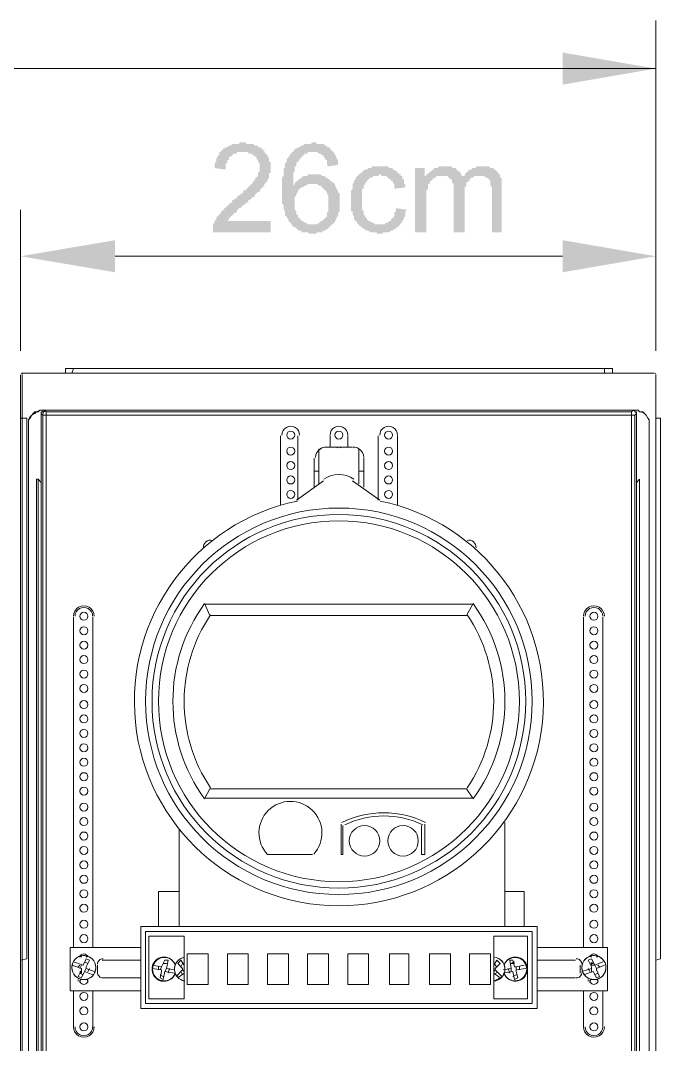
# Model space of a CAD drawing. Header units: millimetres. Extents: x -305 to 1353, y -289 to 1176.
# Drawn here: x 209.6 to 235.8, y 261.12 to 303.05 of the extents above; entities that cross this region are included whole.
import ezdxf

# ---------------------------------------------------------------- set-up
doc = ezdxf.new("R2010")
doc.units = ezdxf.units.MM
doc.header["$MEASUREMENT"] = 0
doc.layers.add('PDF3_0', color=7, linetype='Continuous')
doc.layers.add('PDF3_Cotas azul e laranja', color=7, linetype='Continuous', true_color=0x007eff)

msp = doc.modelspace()

# ---------------------------------------------------------------- hatches: boundary and pattern name
at = {"layer": 'PDF3_0', "true_color": 0xff7e00, "transparency": 33554559}
for points in [[(219.84, 294.84), (219.84, 294.381), (217.476, 294.381), (217.476, 294.446), (217.476, 294.512), (217.476, 294.578), (217.476, 294.578), (217.476, 294.643), (217.476, 294.709), (217.476, 294.709), (217.542, 294.775), (217.542, 294.775), (217.542, 294.84), (217.608, 294.906), (217.608, 294.906), (217.608, 294.972), (217.673, 295.037), (217.673, 295.037), (217.739, 295.103), (217.739, 295.103), (217.805, 295.169), (217.805, 295.169), (217.805, 295.234), (217.87, 295.234), (217.87, 295.3), (217.936, 295.3), (217.936, 295.366), (218.002, 295.366), (218.002, 295.431), (218.067, 295.431), (218.067, 295.497), (218.133, 295.497), (218.133, 295.563), (218.199, 295.563), (218.264, 295.628), (218.264, 295.694), (218.33, 295.694), (218.396, 295.76), (218.461, 295.76), (218.461, 295.825), (218.527, 295.891), (218.593, 295.891), (218.593, 295.957), (218.658, 295.957), (218.724, 296.022), (218.724, 296.088), (218.79, 296.088), (218.855, 296.154), (218.855, 296.154), (218.921, 296.219), (218.921, 296.219), (218.987, 296.285), (218.987, 296.285), (219.052, 296.351), (219.052, 296.351), (219.118, 296.416), (219.118, 296.416), (219.118, 296.482), (219.184, 296.482), (219.184, 296.482), (219.184, 296.548), (219.249, 296.613), (219.249, 296.613), (219.315, 296.679), (219.315, 296.745), (219.315, 296.81), (219.315, 296.81), (219.381, 296.876), (219.381, 296.942), (219.381, 296.942), (219.381, 297.007), (219.381, 297.007), (219.381, 297.073), (219.381, 297.139), (219.381, 297.204), (219.381, 297.204), (219.315, 297.27), (219.315, 297.336), (219.315, 297.336), (219.249, 297.401), (219.249, 297.467), (219.184, 297.467), (219.184, 297.467), (219.184, 297.533), (219.118, 297.533), (219.052, 297.598), (219.052, 297.598), (218.987, 297.598), (218.921, 297.598), (218.921, 297.664), (218.855, 297.664), (218.79, 297.664), (218.724, 297.664), (218.724, 297.664), (218.658, 297.664), (218.593, 297.664), (218.527, 297.664), (218.461, 297.664), (218.461, 297.598), (218.396, 297.598), (218.33, 297.598), (218.33, 297.598), (218.264, 297.533), (218.264, 297.533), (218.199, 297.467), (218.199, 297.467), (218.133, 297.467), (218.133, 297.401), (218.133, 297.336), (218.067, 297.336), (218.067, 297.27), (218.067, 297.204), (218.002, 297.204), (218.002, 297.139), (218.002, 297.073), (218.002, 297.007), (218.002, 297.007), (218.002, 296.942), (217.542, 297.007), (217.542, 297.073), (217.542, 297.073), (217.542, 297.139), (217.542, 297.204), (217.608, 297.27), (217.608, 297.27), (217.608, 297.336), (217.608, 297.401), (217.673, 297.467), (217.673, 297.467), (217.673, 297.533), (217.739, 297.533), (217.739, 297.598), (217.739, 297.664), (217.805, 297.664), (217.805, 297.73), (217.87, 297.73), (217.87, 297.795), (217.936, 297.795), (217.936, 297.795), (218.002, 297.861), (218.067, 297.861), (218.067, 297.861), (218.133, 297.927), (218.133, 297.927), (218.199, 297.927), (218.264, 297.992), (218.33, 297.992), (218.33, 297.992), (218.396, 297.992), (218.461, 297.992), (218.527, 297.992), (218.527, 297.992), (218.593, 298.058), (218.658, 298.058), (218.724, 298.058), (218.79, 298.058), (218.79, 298.058), (218.855, 297.992), (218.921, 297.992), (218.987, 297.992), (219.052, 297.992), (219.052, 297.992), (219.118, 297.992), (219.184, 297.927), (219.249, 297.927), (219.249, 297.927), (219.315, 297.927), (219.315, 297.861), (219.381, 297.861), (219.446, 297.861), (219.446, 297.795), (219.512, 297.795), (219.512, 297.73), (219.512, 297.73), (219.578, 297.73), (219.578, 297.664), (219.643, 297.598), (219.643, 297.598), (219.709, 297.533), (219.709, 297.533), (219.709, 297.467), (219.775, 297.401), (219.775, 297.401), (219.775, 297.336), (219.775, 297.27), (219.84, 297.27), (219.84, 297.204), (219.84, 297.139), (219.84, 297.073), (219.84, 297.007), (219.84, 297.007), (219.84, 297.007), (219.84, 296.942), (219.84, 296.876), (219.84, 296.81), (219.775, 296.81), (219.775, 296.745), (219.775, 296.679), (219.775, 296.613), (219.775, 296.613), (219.709, 296.548), (219.709, 296.548), (219.709, 296.482), (219.643, 296.416), (219.643, 296.416), (219.578, 296.351), (219.578, 296.285), (219.578, 296.285), (219.512, 296.219), (219.446, 296.154), (219.446, 296.154), (219.446, 296.154), (219.381, 296.088), (219.381, 296.088), (219.381, 296.022), (219.315, 296.022), (219.315, 296.022), (219.249, 295.957), (219.249, 295.957), (219.184, 295.891), (219.184, 295.825), (219.118, 295.825), (219.052, 295.76), (219.052, 295.76), (218.987, 295.694), (218.921, 295.694), (218.921, 295.628), (218.855, 295.563), (218.79, 295.563), (218.79, 295.497), (218.724, 295.497), (218.658, 295.431), (218.593, 295.366), (218.527, 295.366), (218.527, 295.3), (218.461, 295.3), (218.461, 295.234), (218.396, 295.169), (218.396, 295.169), (218.33, 295.169), (218.33, 295.103), (218.264, 295.103), (218.264, 295.103), (218.264, 295.037), (218.199, 295.037), (218.199, 294.972), (218.133, 294.972), (218.133, 294.906), (218.067, 294.84), (218.067, 294.84), (218.067, 294.84)], [(224.962, 295.366), (225.422, 295.3), (225.356, 295.234), (225.356, 295.169), (225.356, 295.169), (225.356, 295.103), (225.356, 295.037), (225.291, 294.972), (225.291, 294.972), (225.291, 294.906), (225.225, 294.84), (225.225, 294.84), (225.225, 294.775), (225.159, 294.775), (225.159, 294.709), (225.094, 294.643), (225.094, 294.643), (225.028, 294.578), (225.028, 294.578), (224.962, 294.578), (224.962, 294.512), (224.897, 294.512), (224.897, 294.512), (224.831, 294.446), (224.765, 294.446), (224.765, 294.446), (224.7, 294.381), (224.634, 294.381), (224.634, 294.381), (224.568, 294.381), (224.503, 294.381), (224.437, 294.381), (224.437, 294.315), (224.371, 294.315), (224.306, 294.315), (224.24, 294.315), (224.174, 294.315), (224.174, 294.381), (224.109, 294.381), (224.043, 294.381), (223.977, 294.381), (223.977, 294.381), (223.912, 294.381), (223.846, 294.446), (223.78, 294.446), (223.78, 294.446), (223.715, 294.446), (223.715, 294.512), (223.649, 294.512), (223.583, 294.578), (223.583, 294.578), (223.518, 294.578), (223.518, 294.643), (223.452, 294.643), (223.452, 294.709), (223.386, 294.709), (223.386, 294.775), (223.386, 294.775), (223.321, 294.84), (223.321, 294.84), (223.255, 294.906), (223.255, 294.972), (223.255, 294.972), (223.255, 295.037), (223.189, 295.103), (223.189, 295.103), (223.189, 295.169), (223.189, 295.234), (223.124, 295.234), (223.124, 295.3), (223.124, 295.366), (223.124, 295.431), (223.124, 295.497), (223.124, 295.497), (223.124, 295.563), (223.124, 295.628), (223.124, 295.694), (223.124, 295.76), (223.124, 295.825), (223.124, 295.891), (223.124, 295.891), (223.124, 295.957), (223.124, 296.022), (223.124, 296.088), (223.124, 296.088), (223.189, 296.154), (223.189, 296.219), (223.189, 296.285), (223.189, 296.285), (223.189, 296.351), (223.255, 296.416), (223.255, 296.416), (223.255, 296.416), (223.255, 296.482), (223.321, 296.548), (223.321, 296.548), (223.321, 296.613), (223.386, 296.679), (223.386, 296.679), (223.452, 296.745), (223.452, 296.745), (223.518, 296.81), (223.583, 296.81), (223.583, 296.876), (223.649, 296.876), (223.649, 296.942), (223.715, 296.942), (223.715, 296.942), (223.78, 296.942), (223.846, 297.007), (223.846, 297.007), (223.912, 297.007), (223.977, 297.007), (223.977, 297.073), (224.043, 297.073), (224.109, 297.073), (224.174, 297.073), (224.174, 297.073), (224.24, 297.073), (224.306, 297.073), (224.306, 297.073), (224.371, 297.073), (224.437, 297.073), (224.503, 297.073), (224.503, 297.073), (224.568, 297.073), (224.634, 297.073), (224.7, 297.007), (224.7, 297.007), (224.765, 297.007), (224.831, 297.007), (224.831, 296.942), (224.897, 296.942), (224.897, 296.942), (224.962, 296.876), (225.028, 296.876), (225.028, 296.876), (225.028, 296.81), (225.094, 296.81), (225.094, 296.745), (225.159, 296.745), (225.159, 296.679), (225.225, 296.679), (225.225, 296.613), (225.225, 296.548), (225.291, 296.548), (225.291, 296.482), (225.291, 296.416), (225.291, 296.351), (225.356, 296.351), (225.356, 296.285), (225.356, 296.219), (224.897, 296.154), (224.897, 296.219), (224.897, 296.285), (224.897, 296.351), (224.831, 296.416), (224.831, 296.416), (224.831, 296.482), (224.765, 296.482), (224.765, 296.548), (224.7, 296.548), (224.7, 296.548), (224.634, 296.613), (224.634, 296.613), (224.568, 296.679), (224.568, 296.679), (224.503, 296.679), (224.437, 296.679), (224.371, 296.679), (224.371, 296.745), (224.306, 296.745), (224.24, 296.679), (224.24, 296.679), (224.174, 296.679), (224.109, 296.679), (224.109, 296.679), (224.043, 296.679), (223.977, 296.613), (223.977, 296.613), (223.912, 296.613), (223.846, 296.548), (223.846, 296.548), (223.78, 296.482), (223.78, 296.482), (223.78, 296.416), (223.715, 296.416), (223.715, 296.351), (223.715, 296.351), (223.649, 296.285), (223.649, 296.285), (223.649, 296.219), (223.649, 296.154), (223.583, 296.154), (223.583, 296.088), (223.583, 296.022), (223.583, 295.957), (223.583, 295.891), (223.583, 295.825), (223.583, 295.76), (223.583, 295.76), (223.583, 295.694), (223.583, 295.628), (223.583, 295.563), (223.583, 295.497), (223.583, 295.497), (223.583, 295.431), (223.583, 295.366), (223.583, 295.3), (223.649, 295.234), (223.649, 295.234), (223.649, 295.169), (223.649, 295.103), (223.649, 295.103), (223.715, 295.037), (223.715, 295.037), (223.715, 294.972), (223.78, 294.972), (223.78, 294.972), (223.78, 294.906), (223.846, 294.84), (223.846, 294.84), (223.912, 294.84), (223.977, 294.775), (223.977, 294.775), (224.043, 294.775), (224.109, 294.709), (224.109, 294.709), (224.174, 294.709), (224.24, 294.709), (224.306, 294.709), (224.306, 294.709), (224.371, 294.709), (224.371, 294.709), (224.437, 294.709), (224.503, 294.709), (224.568, 294.775), (224.568, 294.775), (224.634, 294.775), (224.7, 294.84), (224.7, 294.84), (224.765, 294.84), (224.765, 294.906), (224.765, 294.906), (224.831, 294.972), (224.831, 294.972), (224.897, 295.037), (224.897, 295.103), (224.897, 295.103), (224.897, 295.169), (224.962, 295.234), (224.962, 295.3), (224.962, 295.366), (224.962, 295.366)], [(225.75, 294.381), (225.75, 297.007), (226.144, 297.007), (226.144, 296.679), (226.21, 296.679), (226.21, 296.745), (226.276, 296.745), (226.276, 296.81), (226.341, 296.81), (226.341, 296.876), (226.407, 296.876), (226.473, 296.942), (226.473, 296.942), (226.473, 296.942), (226.538, 297.007), (226.604, 297.007), (226.604, 297.007), (226.67, 297.007), (226.735, 297.073), (226.801, 297.073), (226.801, 297.073), (226.867, 297.073), (226.932, 297.073), (226.932, 297.073), (226.998, 297.073), (227.064, 297.073), (227.129, 297.073), (227.195, 297.073), (227.261, 297.073), (227.261, 297.007), (227.326, 297.007), (227.392, 297.007), (227.392, 297.007), (227.458, 296.942), (227.458, 296.942), (227.458, 296.942), (227.523, 296.876), (227.589, 296.876), (227.589, 296.81), (227.589, 296.81), (227.655, 296.745), (227.655, 296.679), (227.72, 296.679), (227.72, 296.613), (227.72, 296.679), (227.786, 296.679), (227.786, 296.745), (227.852, 296.81), (227.852, 296.81), (227.917, 296.876), (227.917, 296.876), (227.983, 296.942), (228.049, 296.942), (228.049, 296.942), (228.114, 297.007), (228.114, 297.007), (228.18, 297.007), (228.246, 297.007), (228.246, 297.073), (228.311, 297.073), (228.377, 297.073), (228.443, 297.073), (228.443, 297.073), (228.508, 297.073), (228.508, 297.073), (228.574, 297.073), (228.64, 297.073), (228.705, 297.073), (228.705, 297.073), (228.771, 297.073), (228.837, 297.007), (228.902, 297.007), (228.902, 297.007), (228.968, 297.007), (228.968, 296.942), (229.034, 296.942), (229.099, 296.876), (229.099, 296.876), (229.099, 296.876), (229.165, 296.81), (229.165, 296.81), (229.165, 296.745), (229.231, 296.745), (229.231, 296.679), (229.231, 296.613), (229.296, 296.613), (229.296, 296.548), (229.296, 296.482), (229.296, 296.482), (229.296, 296.416), (229.296, 296.351), (229.296, 296.285), (229.296, 296.219), (229.296, 296.219), (229.296, 294.381), (228.902, 294.381), (228.902, 296.022), (228.902, 296.088), (228.902, 296.154), (228.902, 296.219), (228.837, 296.285), (228.837, 296.351), (228.837, 296.351), (228.837, 296.416), (228.837, 296.416), (228.837, 296.482), (228.771, 296.548), (228.771, 296.548), (228.705, 296.613), (228.705, 296.613), (228.705, 296.613), (228.64, 296.613), (228.574, 296.679), (228.574, 296.679), (228.508, 296.679), (228.443, 296.679), (228.443, 296.679), (228.377, 296.679), (228.311, 296.679), (228.246, 296.679), (228.246, 296.679), (228.18, 296.679), (228.114, 296.613), (228.114, 296.613), (228.049, 296.613), (227.983, 296.548), (227.983, 296.548), (227.983, 296.482), (227.917, 296.482), (227.917, 296.416), (227.852, 296.416), (227.852, 296.351), (227.852, 296.351), (227.852, 296.285), (227.786, 296.219), (227.786, 296.219), (227.786, 296.154), (227.786, 296.088), (227.786, 296.022), (227.786, 295.957), (227.786, 295.891), (227.786, 294.381), (227.326, 294.381), (227.326, 296.088), (227.326, 296.154), (227.326, 296.219), (227.326, 296.285), (227.326, 296.351), (227.326, 296.351), (227.261, 296.416), (227.261, 296.482), (227.261, 296.482), (227.261, 296.548), (227.195, 296.548), (227.195, 296.548), (227.129, 296.613), (227.129, 296.613), (227.064, 296.679), (227.064, 296.679), (226.998, 296.679), (226.932, 296.679), (226.867, 296.679), (226.867, 296.679), (226.801, 296.679), (226.735, 296.679), (226.735, 296.679), (226.67, 296.679), (226.604, 296.679), (226.604, 296.613), (226.538, 296.613), (226.538, 296.613), (226.473, 296.548), (226.473, 296.548), (226.407, 296.482), (226.407, 296.482), (226.341, 296.416), (226.341, 296.351), (226.276, 296.351), (226.276, 296.285), (226.276, 296.285), (226.276, 296.219), (226.276, 296.219), (226.276, 296.154), (226.21, 296.088), (226.21, 296.022), (226.21, 296.022), (226.21, 295.957), (226.21, 295.891), (226.21, 295.825), (226.21, 295.76), (226.21, 295.76), (226.21, 294.381)]]:
    msp.add_hatch(color=30, dxfattribs=at).paths.add_polyline_path(points)
h = msp.add_hatch(color=30, dxfattribs=at)
h.paths.add_polyline_path([(222.598, 297.139), (222.204, 297.073), (222.139, 297.139), (222.139, 297.204), (222.139, 297.27), (222.139, 297.336), (222.073, 297.336), (222.073, 297.401), (222.073, 297.401), (222.007, 297.467), (222.007, 297.467), (222.007, 297.533), (221.942, 297.533), (221.876, 297.598), (221.876, 297.598), (221.81, 297.598), (221.745, 297.664), (221.745, 297.664), (221.679, 297.664), (221.613, 297.664), (221.548, 297.664), (221.548, 297.664), (221.548, 297.664), (221.482, 297.664), (221.416, 297.664), (221.351, 297.664), (221.351, 297.598), (221.285, 297.598), (221.219, 297.598), (221.219, 297.533), (221.219, 297.533), (221.154, 297.533), (221.154, 297.467), (221.088, 297.467), (221.088, 297.401), (221.022, 297.401), (221.022, 297.336), (220.957, 297.27), (220.957, 297.27), (220.891, 297.204), (220.891, 297.139), (220.891, 297.139), (220.891, 297.073), (220.825, 297.073), (220.825, 297.007), (220.825, 297.007), (220.825, 296.942), (220.825, 296.876), (220.825, 296.876), (220.76, 296.81), (220.76, 296.745), (220.76, 296.745), (220.76, 296.679), (220.76, 296.613), (220.76, 296.548), (220.76, 296.482), (220.76, 296.416), (220.76, 296.351), (220.76, 296.351), (220.76, 296.285), (220.76, 296.285), (220.825, 296.351), (220.825, 296.416), (220.891, 296.416), (220.891, 296.482), (220.957, 296.482), (220.957, 296.548), (221.022, 296.548), (221.088, 296.613), (221.088, 296.613), (221.154, 296.613), (221.154, 296.679), (221.219, 296.679), (221.285, 296.679), (221.351, 296.679), (221.351, 296.745), (221.416, 296.745), (221.482, 296.745), (221.482, 296.745), (221.548, 296.745), (221.613, 296.745), (221.613, 296.745), (221.679, 296.745), (221.745, 296.745), (221.745, 296.745), (221.81, 296.745), (221.876, 296.745), (221.942, 296.679), (221.942, 296.679), (222.007, 296.679), (222.073, 296.679), (222.073, 296.613), (222.139, 296.613), (222.139, 296.613), (222.204, 296.548), (222.27, 296.548), (222.27, 296.482), (222.336, 296.482), (222.336, 296.416), (222.401, 296.416), (222.401, 296.416), (222.467, 296.351), (222.467, 296.285), (222.467, 296.285), (222.533, 296.219), (222.533, 296.219), (222.533, 296.154), (222.598, 296.088), (222.598, 296.088), (222.598, 296.022), (222.664, 295.957), (222.664, 295.891), (222.664, 295.891), (222.664, 295.825), (222.664, 295.76), (222.664, 295.694), (222.664, 295.694), (222.664, 295.628), (222.664, 295.563), (222.664, 295.497), (222.664, 295.497), (222.664, 295.431), (222.664, 295.366), (222.664, 295.3), (222.664, 295.3), (222.664, 295.234), (222.598, 295.169), (222.598, 295.103), (222.598, 295.103), (222.598, 295.037), (222.533, 294.972), (222.533, 294.972), (222.533, 294.972), (222.533, 294.906), (222.467, 294.84), (222.467, 294.775), (222.401, 294.775), (222.401, 294.709), (222.336, 294.709), (222.336, 294.643), (222.27, 294.643), (222.27, 294.578), (222.204, 294.578), (222.204, 294.512), (222.139, 294.512), (222.139, 294.512), (222.073, 294.446), (222.073, 294.446), (222.007, 294.446), (221.942, 294.381), (221.942, 294.381), (221.876, 294.381), (221.81, 294.381), (221.745, 294.381), (221.745, 294.381), (221.679, 294.315), (221.613, 294.315), (221.548, 294.315), (221.548, 294.315), (221.482, 294.315), (221.416, 294.315), (221.416, 294.315), (221.351, 294.381), (221.285, 294.381), (221.219, 294.381), (221.219, 294.381), (221.154, 294.381), (221.088, 294.381), (221.088, 294.446), (221.022, 294.446), (220.957, 294.446), (220.957, 294.512), (220.891, 294.512), (220.891, 294.578), (220.825, 294.578), (220.76, 294.578), (220.76, 294.643), (220.694, 294.643), (220.694, 294.709), (220.628, 294.775), (220.628, 294.775), (220.628, 294.775), (220.563, 294.84), (220.563, 294.84), (220.563, 294.906), (220.497, 294.972), (220.497, 294.972), (220.497, 295.037), (220.431, 295.037), (220.431, 295.103), (220.431, 295.169), (220.431, 295.169), (220.431, 295.234), (220.366, 295.3), (220.366, 295.3), (220.366, 295.366), (220.366, 295.431), (220.366, 295.497), (220.366, 295.497), (220.3, 295.563), (220.3, 295.628), (220.3, 295.694), (220.3, 295.76), (220.3, 295.825), (220.3, 295.891), (220.3, 295.957), (220.3, 295.957), (220.3, 296.022), (220.3, 296.088), (220.3, 296.154), (220.3, 296.219), (220.3, 296.285), (220.3, 296.351), (220.3, 296.416), (220.3, 296.482), (220.3, 296.548), (220.3, 296.548), (220.3, 296.613), (220.366, 296.679), (220.366, 296.745), (220.366, 296.81), (220.366, 296.81), (220.366, 296.876), (220.366, 296.942), (220.366, 297.007), (220.431, 297.007), (220.431, 297.073), (220.431, 297.139), (220.431, 297.139), (220.431, 297.204), (220.497, 297.27), (220.497, 297.27), (220.497, 297.336), (220.497, 297.401), (220.563, 297.401), (220.563, 297.467), (220.563, 297.467), (220.628, 297.533), (220.628, 297.533), (220.628, 297.598), (220.694, 297.598), (220.694, 297.598), (220.694, 297.664), (220.76, 297.664), (220.76, 297.73), (220.825, 297.73), (220.825, 297.795), (220.891, 297.795), (220.957, 297.861), (220.957, 297.861), (221.022, 297.861), (221.088, 297.927), (221.088, 297.927), (221.154, 297.927), (221.219, 297.992), (221.219, 297.992), (221.285, 297.992), (221.351, 297.992), (221.351, 297.992), (221.416, 297.992), (221.482, 297.992), (221.548, 298.058), (221.613, 298.058), (221.613, 298.058), (221.679, 298.058), (221.679, 298.058), (221.745, 297.992), (221.81, 297.992), (221.876, 297.992), (221.876, 297.992), (221.942, 297.992), (222.007, 297.992), (222.073, 297.927), (222.073, 297.927), (222.139, 297.927), (222.139, 297.861), (222.204, 297.861), (222.27, 297.861), (222.27, 297.795), (222.27, 297.795), (222.336, 297.73), (222.336, 297.73), (222.401, 297.664), (222.401, 297.664), (222.467, 297.598), (222.467, 297.598), (222.467, 297.533), (222.533, 297.467), (222.533, 297.467), (222.533, 297.401), (222.598, 297.336), (222.598, 297.27), (222.598, 297.27), (222.598, 297.204), (222.598, 297.139), (222.598, 297.139)], flags=0)
h.paths.add_polyline_path([(220.825, 295.563), (220.825, 295.497), (220.825, 295.497), (220.825, 295.431), (220.825, 295.366), (220.825, 295.3), (220.825, 295.3), (220.891, 295.234), (220.891, 295.169), (220.891, 295.103), (220.891, 295.103), (220.957, 295.103), (220.957, 295.037), (220.957, 294.972), (221.022, 294.972), (221.022, 294.906), (221.088, 294.906), (221.088, 294.84), (221.154, 294.84), (221.154, 294.84), (221.219, 294.775), (221.285, 294.775), (221.285, 294.775), (221.351, 294.709), (221.416, 294.709), (221.482, 294.709), (221.482, 294.709), (221.548, 294.709), (221.613, 294.709), (221.613, 294.709), (221.679, 294.709), (221.745, 294.709), (221.81, 294.775), (221.81, 294.775), (221.876, 294.775), (221.876, 294.84), (221.942, 294.84), (222.007, 294.906), (222.007, 294.906), (222.007, 294.906), (222.073, 294.972), (222.073, 294.972), (222.139, 295.037), (222.139, 295.103), (222.139, 295.103), (222.139, 295.169), (222.204, 295.234), (222.204, 295.234), (222.204, 295.3), (222.204, 295.366), (222.204, 295.431), (222.204, 295.497), (222.204, 295.497), (222.204, 295.563), (222.204, 295.628), (222.204, 295.628), (222.204, 295.694), (222.204, 295.76), (222.204, 295.825), (222.204, 295.891), (222.204, 295.891), (222.139, 295.957), (222.139, 296.022), (222.139, 296.022), (222.073, 296.088), (222.073, 296.088), (222.007, 296.154), (222.007, 296.154), (221.942, 296.219), (221.942, 296.219), (221.876, 296.285), (221.81, 296.285), (221.81, 296.285), (221.745, 296.351), (221.679, 296.351), (221.679, 296.351), (221.613, 296.351), (221.548, 296.351), (221.548, 296.351), (221.482, 296.351), (221.416, 296.351), (221.351, 296.351), (221.351, 296.351), (221.285, 296.285), (221.219, 296.285), (221.219, 296.285), (221.154, 296.219), (221.088, 296.219), (221.088, 296.219), (221.022, 296.154), (221.022, 296.154), (220.957, 296.088), (220.957, 296.088), (220.957, 296.022), (220.891, 295.957), (220.891, 295.957), (220.891, 295.891), (220.825, 295.825), (220.825, 295.825), (220.825, 295.76), (220.825, 295.694), (220.825, 295.628), (220.825, 295.628), (220.825, 295.563)], flags=0)

# ---------------------------------------------------------------- linework, layer by layer
at = {"layer": 'PDF3_0', "lineweight": 5}
for points in [[(209.597, 288.537), (209.597, 236.661)], [(209.662, 288.602), (235.534, 288.602)], [(209.662, 288.537), (209.662, 236.661)], [(211.435, 288.602), (211.435, 288.799), (211.764, 288.799), (211.698, 288.602)], [(233.499, 288.799), (211.764, 288.799)], [(233.499, 288.602), (233.499, 288.799), (233.827, 288.799), (233.827, 288.602)], [(235.6, 288.537), (235.6, 236.661)], [(234.681, 287.092), (210.582, 287.092), (210.516, 287.092), (210.516, 287.026), (210.45, 287.026), (210.45, 286.961)], [(210.516, 287.092), (234.746, 287.092), (234.878, 287.092), (234.943, 287.026), (235.075, 287.026), (235.14, 286.961), (235.206, 286.895), (235.272, 286.764), (235.337, 286.698), (235.337, 286.567), (235.337, 286.501), (235.337, 236.858)], [(210.516, 286.895), (210.647, 286.895), (210.647, 253.471)], [(210.582, 287.092), (210.647, 287.026), (234.615, 287.026), (234.681, 287.092), (234.746, 287.092), (234.746, 287.026), (234.812, 287.026), (234.812, 286.961)], [(234.615, 251.567), (234.615, 286.895), (210.647, 286.895), (210.647, 287.026)], [(234.746, 286.895), (234.615, 286.895), (234.615, 287.026)], [(235.337, 286.501), (235.337, 286.567), (235.337, 286.698), (235.272, 286.764), (235.206, 286.895), (235.14, 286.961), (235.009, 287.026), (234.943, 287.026), (234.878, 287.092), (234.746, 287.092)], [(234.812, 284.137), (234.812, 286.961), (234.746, 286.895), (234.746, 251.567)], [(209.597, 264.569), (209.859, 264.634), (209.859, 286.764), (209.597, 286.764)], [(209.925, 286.632), (209.925, 236.924)], [(209.925, 286.501), (209.925, 236.858)], [(235.337, 286.632), (235.337, 236.924)], [(235.6, 264.569), (235.797, 264.634), (235.797, 286.764), (235.6, 286.764)], [(220.234, 286.041), (220.234, 283.218)], [(220.957, 283.415), (220.957, 286.041)], [(222.27, 286.041), (222.27, 285.582)], [(222.992, 285.582), (222.992, 286.041)], [(224.24, 286.041), (224.24, 283.415)], [(225.028, 283.218), (225.028, 286.041)], [(222.073, 285.582), (223.189, 285.582)], [(222.664, 285.582), (222.598, 285.582)], [(221.613, 285.122), (221.613, 284.597)], [(221.81, 285.516), (221.81, 284.597)], [(223.649, 285.122), (223.649, 284.597)], [(234.943, 284.268), (234.943, 238.171), (234.943, 237.974), (234.878, 237.843), (234.812, 237.646), (234.681, 237.515), (234.549, 237.383), (234.418, 237.318), (234.221, 237.252), (234.024, 237.252), (211.238, 237.252), (211.041, 237.252), (210.844, 237.318), (210.713, 237.383), (210.582, 237.515), (210.45, 237.646), (210.319, 237.843), (210.319, 237.974), (210.253, 238.171), (210.319, 238.171)], [(210.319, 284.268), (210.253, 284.268), (210.253, 238.171)], [(210.45, 238.171), (210.45, 284.137), (210.319, 284.268), (210.319, 238.171)], [(221.81, 284.071), (221.81, 284.597), (221.613, 284.597), (221.613, 283.94)], [(223.649, 283.94), (223.649, 284.597), (223.452, 284.597), (223.452, 284.071)], [(234.943, 238.171), (234.943, 284.268), (234.812, 284.137), (234.812, 238.171)], [(210.45, 284.137), (210.45, 284.137)], [(220.891, 283.415), (222.007, 284.203)], [(223.189, 284.203), (224.306, 283.415)], [(234.812, 284.137), (234.812, 284.137)], [(212.552, 278.621), (212.552, 278.621)], [(232.645, 278.621), (232.645, 278.621)], [(233.433, 278.621), (233.433, 278.621)], [(222.795, 270.085), (222.795, 268.903), (222.73, 268.903), (222.73, 270.15)], [(226.144, 270.15), (226.144, 268.903), (226.013, 268.903), (226.013, 270.085)], [(229.428, 270.216), (229.428, 265.948)], [(216.097, 265.948), (216.097, 269.953)], [(216.097, 267.392), (215.244, 267.392), (215.244, 265.948)], [(229.428, 267.392), (230.216, 267.392), (230.216, 265.948)], [(214.522, 265.094), (211.632, 265.094), (211.632, 263.321), (214.522, 263.321)], [(230.741, 263.321), (233.63, 263.321), (233.63, 265.094), (230.741, 265.094)], [(212.617, 264.109), (212.289, 264.24), (212.289, 264.306), (212.42, 264.569), (212.289, 264.634), (212.158, 264.372), (211.764, 264.503)], [(212.355, 264.766), (212.289, 264.7), (212.289, 264.766)], [(214.522, 264.569), (212.946, 264.569)], [(214.981, 264.372), (215.375, 264.306), (215.506, 264.569), (215.638, 264.569), (215.572, 264.24), (215.9, 264.175)], [(216.294, 264.372), (216.163, 264.569), (216.032, 264.437), (216.229, 264.24), (216.229, 264.175), (215.966, 263.912)], [(228.968, 264.372), (229.099, 264.569), (229.231, 264.437), (229.034, 264.24), (229.034, 264.175), (229.296, 263.912)], [(230.216, 264.372), (229.887, 264.306), (229.822, 264.306), (229.756, 264.569), (229.625, 264.569), (229.69, 264.24), (229.362, 264.175)], [(232.317, 264.569), (230.741, 264.569)], [(232.579, 264.109), (232.973, 264.24), (232.973, 264.306), (232.842, 264.569), (232.973, 264.634), (233.105, 264.372), (233.433, 264.503)], [(212.552, 263.978), (212.223, 264.109), (212.092, 263.846), (211.961, 263.912), (212.092, 264.175), (212.092, 264.24), (211.698, 264.372)], [(211.961, 264.306), (212.026, 264.372)], [(212.092, 264.372), (212.026, 264.24)], [(212.092, 264.175), (212.092, 264.109), (212.092, 264.043), (212.026, 264.109), (212.092, 264.043)], [(212.355, 264.437), (212.223, 264.503)], [(212.223, 264.109), (212.289, 264.24)], [(212.42, 264.24), (212.355, 264.109)], [(212.749, 264.372), (212.749, 264.043)], [(215.244, 264.175), (215.244, 264.306)], [(215.375, 264.306), (215.309, 264.175)], [(215.375, 264.306), (215.375, 264.306)], [(215.506, 264.109), (215.572, 264.24)], [(215.572, 264.24), (215.572, 264.24)], [(215.703, 264.24), (215.638, 264.043)], [(216.229, 264.437), (216.163, 264.306)], [(216.229, 264.175), (216.294, 264.109)], [(229.099, 264.306), (228.968, 264.437)], [(228.968, 264.109), (229.034, 264.175)], [(230.281, 264.24), (229.887, 264.175), (229.887, 264.109), (229.953, 263.846), (229.822, 263.781), (229.756, 264.109), (229.362, 264.043)], [(229.625, 264.043), (229.559, 264.24)], [(229.822, 264.437), (229.69, 264.437)], [(229.69, 264.24), (229.69, 264.109)], [(229.887, 264.175), (229.887, 264.306)], [(230.019, 264.306), (230.019, 264.175)], [(232.514, 264.043), (232.514, 264.372)], [(232.645, 263.978), (233.039, 264.109), (233.17, 263.846), (233.302, 263.912), (233.17, 264.175), (233.17, 264.24), (233.499, 264.372)], [(232.908, 264.109), (232.842, 264.24)], [(233.039, 264.503), (232.908, 264.437)], [(233.17, 264.24), (233.105, 264.372), (232.973, 264.372), (232.973, 264.437), (233.039, 264.437), (232.973, 264.437)], [(232.973, 264.437), (232.973, 264.437)], [(232.973, 264.24), (232.973, 264.109)], [(233.105, 264.372), (233.105, 264.372)], [(233.236, 264.372), (233.302, 264.306)], [(211.961, 263.781), (211.961, 263.715)], [(212.026, 264.043), (212.158, 263.978)], [(212.092, 264.043), (212.092, 264.043)], [(212.223, 264.109), (212.223, 264.109)], [(212.946, 263.846), (214.522, 263.846)], [(215.309, 263.978), (215.441, 263.912)], [(215.506, 264.109), (215.506, 264.109)], [(216.294, 264.043), (216.032, 263.846), (216.163, 263.781), (216.294, 263.715)], [(216.229, 263.978), (216.163, 264.109)], [(228.968, 264.043), (229.231, 263.846), (229.099, 263.781), (228.968, 263.715)], [(229.099, 264.109), (229.034, 263.978)], [(229.756, 264.109), (229.756, 264.109)], [(229.756, 263.912), (229.887, 263.978)], [(230.741, 263.846), (232.317, 263.846)], [(232.842, 263.781), (232.842, 263.715)], [(233.039, 264.109), (233.039, 264.109)], [(233.105, 263.978), (233.236, 264.043)], [(212.552, 261.811), (212.552, 261.811)]]:
    msp.add_lwpolyline(points, dxfattribs=at)
for points in [[(209.695, 288.602, 0.414), (209.662, 288.569, 0.414), (209.629, 288.602)], [(211.399, 237.626, 0.270227), (210.639, 238.4, 0.005939), (210.582, 238.368), (210.647, 238.5), (210.516, 238.5), (210.516, 247.561), (210.516, 286.895), (210.45, 286.961), (210.45, 284.137)], [(222.106, 285.582, 0.140594), (221.88, 285.517, 0.258799), (221.679, 285.155)], [(223.649, 285.155, 0.258753), (223.452, 285.516), (223.452, 284.597)], [(221.548, 268.903), (219.709, 268.903, -2.291218), (221.6, 268.918)], [(212.597, 263.996, 0.072957), (212.66, 264.125, 0.86362), (211.784, 264.551, 0.072957), (211.721, 264.422, 0.86362), (212.597, 263.996)], [(212.349, 264.709, 0.768935), (212.026, 264.7), (212.026, 264.766), (212.092, 264.7)], [(214.983, 264.255, -0.07325), (215.018, 264.394, -0.671252), (215.926, 264.402, 4.846854), (215.929, 264.021, -0.863665), (214.981, 264.24), (215.375, 264.175), (215.375, 264.109), (215.309, 263.846), (215.441, 263.781), (215.506, 264.109), (215.9, 264.043)], [(216.318, 263.721, -0.179017), (216.02, 263.887, -0.589021), (216.317, 264.694, 0.539876), (215.977, 263.944, 0.073301), (216.07, 263.836)], [(229.258, 263.836, 0.073301), (229.351, 263.944, 0.540092), (229.011, 264.694, -0.589122), (229.308, 263.886, -0.179301), (229.009, 263.721)], [(233.541, 264.422, 0.072957), (233.479, 264.551, 0.863582), (232.602, 264.125, 0.073266), (232.665, 263.996, 0.86362), (233.541, 264.422)], [(212.027, 263.666, -0.250139), (212.076, 263.8, 0.179636), (212.027, 263.697)], [(212.354, 263.666, 0.250139), (212.305, 263.8, -0.179636), (212.355, 263.715), (212.355, 263.781)], [(232.908, 263.697, -0.179543), (232.967, 263.809, 0.250139), (232.909, 263.666)], [(233.235, 263.666, 0.250139), (233.186, 263.8, -0.179358), (233.236, 263.715), (233.236, 263.781)]]:
    msp.add_lwpolyline(points, format="xyb", dxfattribs=at)
for points in [[(209.925, 286.501), (209.925, 286.567), (209.925, 286.698), (209.991, 286.764), (210.056, 286.895), (210.122, 286.961), (210.188, 287.026), (210.319, 287.026), (210.385, 287.092), (210.516, 287.092), (210.385, 287.092), (210.253, 287.026), (210.188, 286.961), (210.056, 286.895), (209.991, 286.829), (209.925, 286.698), (209.925, 286.567)], [(228.114, 279.146), (227.852, 278.687), (217.345, 278.687), (217.148, 279.146)], [(211.764, 265.094), (211.764, 278.621)], [(212.552, 278.621), (212.552, 265.094)], [(232.645, 265.094), (232.645, 278.621)], [(233.433, 278.621), (233.433, 265.094)], [(217.345, 271.595), (227.852, 271.595), (228.114, 271.201), (217.148, 271.201)], [(214.522, 262.599), (214.522, 265.948), (230.741, 265.948), (230.741, 262.599)], [(230.544, 265.751), (214.718, 265.751), (214.718, 262.796), (230.544, 262.796)], [(216.294, 265.554), (216.294, 262.993), (214.85, 262.993), (214.85, 265.554)], [(228.968, 262.993), (228.968, 265.554), (230.347, 265.554), (230.347, 262.993)], [(216.426, 263.584), (216.426, 264.831), (217.279, 264.831), (217.279, 263.584)], [(218.921, 264.831), (218.921, 263.584), (218.067, 263.584), (218.067, 264.831)], [(220.563, 263.584), (219.709, 263.584), (219.709, 264.831), (220.563, 264.831)], [(221.351, 264.831), (222.204, 264.831), (222.204, 263.584), (221.351, 263.584)], [(223.846, 264.831), (223.846, 263.584), (222.992, 263.584), (222.992, 264.831)], [(224.7, 263.584), (224.7, 264.831), (225.488, 264.831), (225.488, 263.584)], [(227.195, 263.584), (226.341, 263.584), (226.341, 264.831), (227.195, 264.831)], [(228.837, 264.831), (228.837, 263.584), (227.983, 263.584), (227.983, 264.831)], [(232.973, 264.7), (232.908, 264.766)], [(233.236, 264.766), (233.17, 264.7)], [(215.572, 264.437), (215.441, 264.437), (215.506, 264.437)], [(211.764, 261.811), (211.764, 263.321)], [(212.552, 263.321), (212.552, 261.811)], [(232.645, 261.811), (232.645, 263.321)], [(233.433, 263.321), (233.433, 261.811)]]:
    msp.add_lwpolyline(points, close=True, dxfattribs=at)
msp.add_lwpolyline([(229.399, 264.021, 0.863597), (230.345, 264.255, 0.073242), (230.31, 264.394, 0.670836), (229.399, 264.394, -4.93259)], format="xyb", close=True, dxfattribs=at)
for centre, radius in [((220.661, 286.074), 0.164), ((220.661, 286.074), 0.164), ((222.631, 286.074), 0.164), ((222.631, 286.074), 0.164), ((224.667, 286.074), 0.164), ((224.667, 286.074), 0.164), ((220.661, 285.417), 0.164), ((220.661, 285.417), 0.164), ((224.667, 285.417), 0.164), ((224.667, 285.417), 0.164), ((220.661, 284.826), 0.164), ((220.661, 284.826), 0.164), ((224.667, 284.826), 0.164), ((224.667, 284.826), 0.164), ((220.661, 284.235), 0.164), ((220.661, 284.235), 0.164), ((224.667, 284.235), 0.164), ((224.667, 284.235), 0.164), ((220.661, 283.644), 0.164), ((220.661, 283.644), 0.164), ((224.667, 283.644), 0.164), ((224.667, 283.644), 0.164), ((222.631, 275.174), 7.913), ((222.631, 275.174), 7.65), ((222.631, 275.174), 7.387), ((212.19, 278.654), 0.164), ((212.19, 278.654), 0.164), ((233.072, 278.654), 0.164), ((233.072, 278.654), 0.164), ((212.19, 278.063), 0.164), ((212.19, 278.063), 0.164), ((233.072, 278.063), 0.164), ((233.072, 278.063), 0.164), ((212.19, 277.472), 0.164), ((212.19, 277.472), 0.164), ((233.072, 277.472), 0.164), ((233.072, 277.472), 0.164), ((212.19, 276.881), 0.164), ((212.19, 276.881), 0.164), ((233.072, 276.881), 0.164), ((233.072, 276.881), 0.164), ((212.19, 276.29), 0.164), ((212.19, 276.29), 0.164), ((233.072, 276.29), 0.164), ((233.072, 276.29), 0.164), ((212.19, 275.699), 0.164), ((212.19, 275.699), 0.164), ((233.072, 275.699), 0.164), ((233.072, 275.699), 0.164), ((212.19, 275.042), 0.164), ((212.19, 275.042), 0.164), ((233.072, 275.042), 0.164), ((233.072, 275.042), 0.164), ((212.19, 274.451), 0.164), ((212.19, 274.451), 0.164), ((233.072, 274.451), 0.164), ((233.072, 274.451), 0.164), ((212.19, 273.86), 0.164), ((212.19, 273.86), 0.164), ((233.072, 273.86), 0.164), ((233.072, 273.86), 0.164), ((212.19, 273.269), 0.164), ((212.19, 273.269), 0.164), ((233.072, 273.269), 0.164), ((233.072, 273.269), 0.164), ((212.19, 272.678), 0.164), ((212.19, 272.678), 0.164), ((233.072, 272.678), 0.164), ((233.072, 272.678), 0.164), ((212.19, 272.087), 0.164), ((212.19, 272.087), 0.164), ((233.072, 272.087), 0.164), ((233.072, 272.087), 0.164), ((212.19, 271.496), 0.164), ((212.19, 271.496), 0.164), ((233.072, 271.496), 0.164), ((233.072, 271.496), 0.164), ((212.19, 270.84), 0.164), ((212.19, 270.84), 0.164), ((233.072, 270.84), 0.164), ((233.072, 270.84), 0.164), ((212.19, 270.249), 0.164), ((212.19, 270.249), 0.164), ((223.682, 269.461), 0.624), ((225.258, 269.461), 0.624), ((233.072, 270.249), 0.164), ((233.072, 270.249), 0.164), ((212.19, 269.658), 0.164), ((212.19, 269.658), 0.164), ((233.072, 269.658), 0.164), ((233.072, 269.658), 0.164), ((212.19, 269.067), 0.164), ((212.19, 269.067), 0.164), ((233.072, 269.067), 0.164), ((233.072, 269.067), 0.164), ((212.19, 268.476), 0.164), ((212.19, 268.476), 0.164), ((233.072, 268.476), 0.164), ((233.072, 268.476), 0.164), ((212.19, 267.885), 0.164), ((212.19, 267.885), 0.164), ((233.072, 267.885), 0.164), ((233.072, 267.885), 0.164), ((212.19, 267.294), 0.164), ((212.19, 267.294), 0.164), ((233.072, 267.294), 0.164), ((233.072, 267.294), 0.164), ((212.19, 266.703), 0.164), ((212.19, 266.703), 0.164), ((233.072, 266.703), 0.164), ((233.072, 266.703), 0.164), ((212.19, 266.046), 0.164), ((212.19, 266.046), 0.164), ((233.072, 266.046), 0.164), ((233.072, 266.046), 0.164), ((212.19, 265.455), 0.164), ((212.19, 265.455), 0.164), ((233.072, 265.455), 0.164), ((233.072, 265.455), 0.164), ((212.19, 264.273), 0.493), ((233.072, 264.273), 0.493), ((212.19, 263.091), 0.164), ((212.19, 263.091), 0.164), ((233.072, 263.091), 0.164), ((233.072, 263.091), 0.164), ((212.19, 262.5), 0.164), ((212.19, 262.5), 0.164), ((233.072, 262.5), 0.164), ((233.072, 262.5), 0.164), ((212.19, 261.844), 0.164), ((212.19, 261.844), 0.164), ((233.072, 261.844), 0.164), ((233.072, 261.844), 0.164)]:
    msp.add_circle(centre, radius, dxfattribs=at)
for centre, radius, start, end in [((235.567, 288.569), 0.0328, 0.0209, 89.9791), ((210.68, 286.928), 0.164, 89.9915, 180.0085), ((234.648, 286.928), 0.164, 359.9915, 90.0085), ((220.661, 286.074), 0.361, 0.0024, 180.0058), ((222.631, 286.074), 0.361, 0.0024, 180.0058), ((224.667, 286.074), 0.361, 0.0024, 180.0058), ((222.631, 285.417), 0.164, 59.0046, 120.9954), ((223.222, 285.155), 0.427, 58.0414, 90.0106), ((222.631, 283.447), 1.018, 53.1734, 126.8327), ((222.631, 275.174), 8.372, 101.6785, 78.3215), ((217.378, 281.477), 0.296, 75.9723, 184.5082), ((227.95, 281.478), 0.295, 355.4813, 104.0707), ((212.19, 278.654), 0.427, 359.9996, 180.0017), ((212.19, 278.654), 0.361, 0.0024, 180.0058), ((222.631, 275.174), 6.796, 143.9698, 216.0302), ((222.631, 275.174), 6.796, 323.9698, 36.0302), ((233.072, 278.654), 0.427, 359.9996, 180.0017), ((233.072, 278.654), 0.361, 0.0024, 180.0058), ((222.631, 275.174), 6.337, 146.0079, 213.9921), ((222.631, 275.174), 6.337, 326.0079, 33.9921), ((224.47, 266.768), 3.842, 63.5234, 116.481), ((224.47, 266.769), 3.71, 64.472, 115.5327), ((212.978, 264.405), 0.23, 89.9999, 180.0001), ((232.35, 264.405), 0.23, 359.9999, 90.0001), ((233.072, 264.667), 0.164, 14.8918, 165.1082), ((229.854, 264.208), 0.295, 93.1653, 118.0508), ((212.19, 263.748), 0.164, 179.9915, 0.0085), ((212.978, 264.076), 0.23, 179.9999, 270.0001), ((232.35, 264.076), 0.23, 269.9999, 0.0001), ((233.072, 263.748), 0.164, 179.9915, 0.0085), ((212.19, 261.844), 0.427, 179.9983, 0.0017), ((212.19, 261.844), 0.361, 179.9942, 0.0058), ((233.072, 261.844), 0.427, 179.9983, 0.0017), ((233.072, 261.844), 0.361, 179.9942, 0.0058)]:
    msp.add_arc(centre, radius, start, end, dxfattribs=at)
at = {"layer": 'PDF3_Cotas azul e laranja', "lineweight": 5}
for points in [[(235.6, 295.3), (235.6, 289.521), (235.6, 303.049)], [(235.6, 301.079), (57.582, 301.079)], [(209.597, 289.521), (209.597, 295.3)], [(231.791, 293.396), (213.471, 293.396)]]:
    msp.add_lwpolyline(points, dxfattribs=at)
msp.add_lwpolyline([(209.597, 295.3), (209.597, 289.521)], close=True, dxfattribs=at)
at = {"layer": 'PDF3_Cotas azul e laranja', "transparency": 33554559}
for points in [[(231.791, 301.735), (231.791, 300.422), (235.6, 301.079)], [(213.471, 294.052), (213.471, 292.739), (209.597, 293.396)], [(231.791, 294.052), (231.791, 292.739), (235.6, 293.396)]]:
    msp.add_solid(points, dxfattribs=at)

doc.saveas('drawing.dxf')
